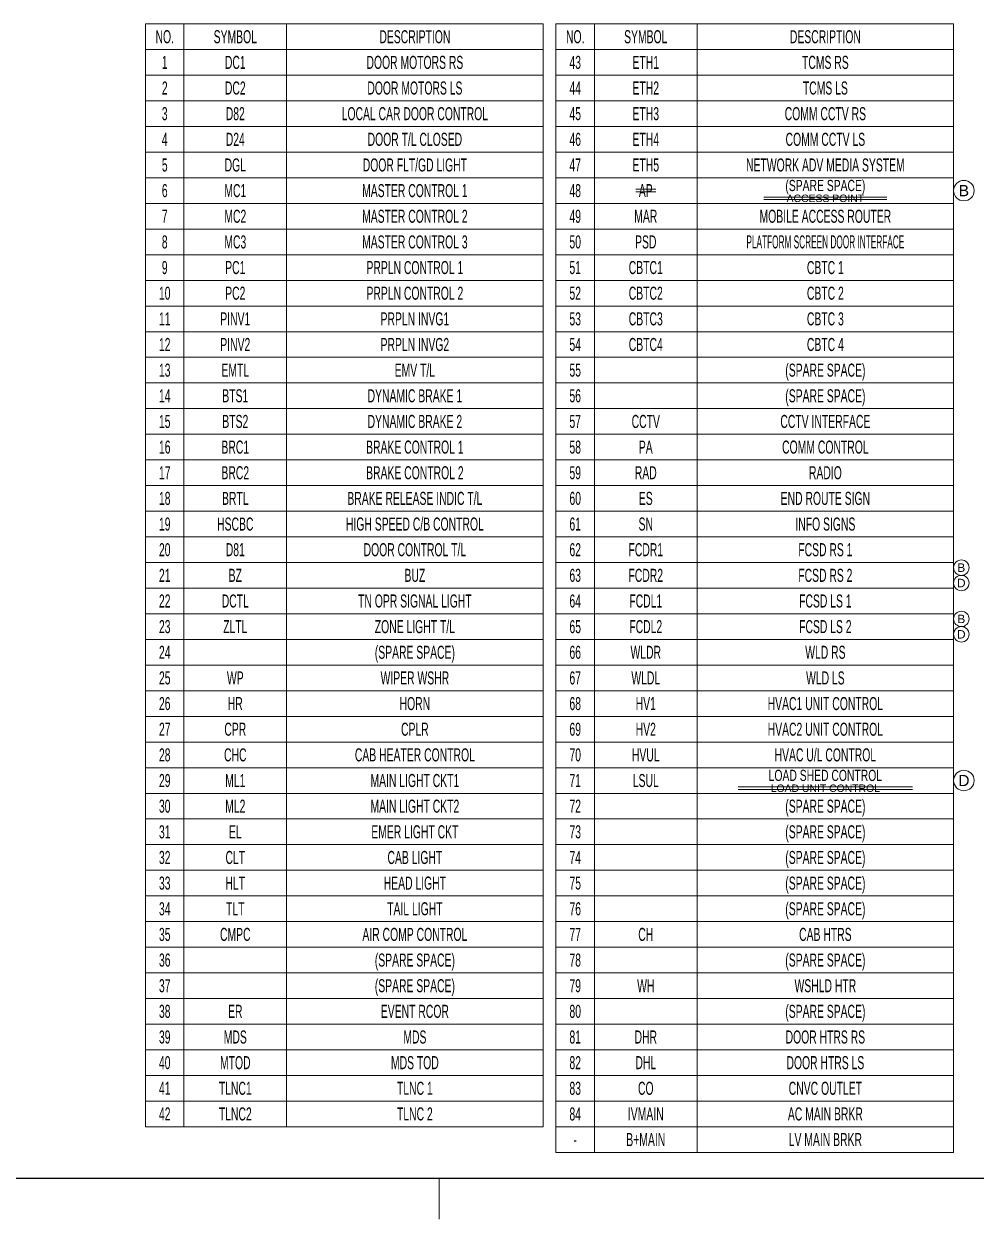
# Model space of a CAD drawing. Header units: millimetres. Extents: x 10 to 832, y 7 to 590.
# Drawn here: x 509.6 to 695.1, y 7 to 240 of the extents above; entities that cross this region are included whole.
import ezdxf
from ezdxf.enums import TextEntityAlignment as Align

# ---------------------------------------------------------------- set-up
doc = ezdxf.new("R2010")
doc.units = ezdxf.units.MM
for name, color, linetype in [('GR1_05', 7, 'Continuous'), ('図面枠B6M', 7, 'Continuous'), ('表題、部品表_01', 7, 'Continuous')]:
    doc.layers.add(name, color=color, linetype=linetype)
doc.styles.add('HG丸ｺﾞｼｯｸM-PRO', font='')
doc.styles.get('HG丸ｺﾞｼｯｸM-PRO').set_extended_font_data('HG丸ｺﾞｼｯｸM-PRO')

# ---------------------------------------------------------------- blocks, each defined once
blk = doc.blocks.new('BLKF023')
at = {"layer": '図面枠B6M', "color": 2, "linetype": 'Continuous', "lineweight": 25}
blk.add_line((9.5, 15), (831.5, 15), dxfattribs=at)
at = {"layer": '図面枠B6M', "color": 4, "linetype": 'Continuous', "lineweight": 13}
blk.add_line((590.5, 7), (590.5, 15), dxfattribs=at)
blk = doc.blocks.new('BLKF124')
at = {"layer": '表題、部品表_01', "color": 4, "linetype": 'Continuous', "lineweight": 13}
for p, q in [((613.25, 240), (690.75, 240)), ((613.25, 240), (613.25, 235)), ((620.75, 240), (620.75, 235)), ((640.75, 240), (640.75, 235)), ((690.75, 240), (690.75, 235)), ((613.25, 235), (690.75, 235))]:
    blk.add_line(p, q, dxfattribs=at)
blk = doc.blocks.new('BLKF125')
at = {"layer": '表題、部品表_01', "color": 4, "linetype": 'Continuous', "lineweight": 13}
for p, q in [((613.25, 235), (690.75, 235)), ((613.25, 235), (613.25, 230)), ((620.75, 235), (620.75, 230)), ((640.75, 235), (640.75, 230)), ((690.75, 235), (690.75, 230)), ((613.25, 230), (690.75, 230))]:
    blk.add_line(p, q, dxfattribs=at)
blk = doc.blocks.new('BLKF126')
at = {"layer": '表題、部品表_01', "color": 4, "linetype": 'Continuous', "lineweight": 13}
for p, q in [((613.25, 230), (690.75, 230)), ((613.25, 230), (613.25, 225)), ((620.75, 230), (620.75, 225)), ((640.75, 230), (640.75, 225)), ((690.75, 230), (690.75, 225)), ((613.25, 225), (690.75, 225))]:
    blk.add_line(p, q, dxfattribs=at)
blk = doc.blocks.new('BLKF127')
at = {"layer": '表題、部品表_01', "color": 4, "linetype": 'Continuous', "lineweight": 13}
for p, q in [((613.25, 225), (690.75, 225)), ((613.25, 225), (613.25, 220)), ((620.75, 225), (620.75, 220)), ((640.75, 225), (640.75, 220)), ((690.75, 225), (690.75, 220)), ((613.25, 220), (690.75, 220))]:
    blk.add_line(p, q, dxfattribs=at)
blk = doc.blocks.new('BLKF128')
at = {"layer": '表題、部品表_01', "color": 4, "linetype": 'Continuous', "lineweight": 13}
for p, q in [((613.25, 220), (690.75, 220)), ((613.25, 220), (613.25, 215)), ((620.75, 220), (620.75, 215)), ((640.75, 220), (640.75, 215)), ((690.75, 220), (690.75, 215)), ((613.25, 215), (690.75, 215))]:
    blk.add_line(p, q, dxfattribs=at)
blk = doc.blocks.new('BLKF129')
at = {"layer": '表題、部品表_01', "color": 4, "linetype": 'Continuous', "lineweight": 13}
for p, q in [((613.25, 215), (690.75, 215)), ((613.25, 215), (613.25, 210)), ((620.75, 215), (620.75, 210)), ((640.75, 215), (640.75, 210)), ((690.75, 215), (690.75, 210)), ((613.25, 210), (690.75, 210))]:
    blk.add_line(p, q, dxfattribs=at)
blk = doc.blocks.new('BLKF130')
at = {"layer": '表題、部品表_01', "color": 4, "linetype": 'Continuous', "lineweight": 13}
for p, q in [((613.25, 210), (690.75, 210)), ((613.25, 210), (613.25, 205)), ((620.75, 210), (620.75, 205)), ((640.75, 210), (640.75, 205)), ((690.75, 210), (690.75, 205)), ((613.25, 205), (690.75, 205))]:
    blk.add_line(p, q, dxfattribs=at)
blk = doc.blocks.new('BLKF131')
at = {"layer": '表題、部品表_01', "color": 4, "linetype": 'Continuous', "lineweight": 13}
for p, q in [((613.25, 205), (690.75, 205)), ((613.25, 205), (613.25, 200)), ((620.75, 205), (620.75, 200)), ((640.75, 205), (640.75, 200)), ((690.75, 205), (690.75, 200)), ((613.25, 200), (690.75, 200))]:
    blk.add_line(p, q, dxfattribs=at)
blk = doc.blocks.new('BLKF132')
at = {"layer": '表題、部品表_01', "color": 4, "linetype": 'Continuous', "lineweight": 13}
for p, q in [((613.25, 200), (690.75, 200)), ((613.25, 200), (613.25, 195)), ((620.75, 200), (620.75, 195)), ((640.75, 200), (640.75, 195)), ((690.75, 200), (690.75, 195)), ((613.25, 195), (690.75, 195))]:
    blk.add_line(p, q, dxfattribs=at)
blk = doc.blocks.new('BLKF133')
at = {"layer": '表題、部品表_01', "color": 4, "linetype": 'Continuous', "lineweight": 13}
for p, q in [((613.25, 195), (690.75, 195)), ((613.25, 195), (613.25, 190)), ((620.75, 195), (620.75, 190)), ((640.75, 195), (640.75, 190)), ((690.75, 195), (690.75, 190)), ((613.25, 190), (690.75, 190))]:
    blk.add_line(p, q, dxfattribs=at)
blk = doc.blocks.new('BLKF134')
at = {"layer": '表題、部品表_01', "color": 4, "linetype": 'Continuous', "lineweight": 13}
for p, q in [((613.25, 190), (690.75, 190)), ((613.25, 190), (613.25, 185)), ((620.75, 190), (620.75, 185)), ((640.75, 190), (640.75, 185)), ((690.75, 190), (690.75, 185)), ((613.25, 185), (690.75, 185))]:
    blk.add_line(p, q, dxfattribs=at)
blk = doc.blocks.new('BLKF135')
at = {"layer": '表題、部品表_01', "color": 4, "linetype": 'Continuous', "lineweight": 13}
for p, q in [((613.25, 185), (690.75, 185)), ((613.25, 185), (613.25, 180)), ((620.75, 185), (620.75, 180)), ((640.75, 185), (640.75, 180)), ((690.75, 185), (690.75, 180)), ((613.25, 180), (690.75, 180))]:
    blk.add_line(p, q, dxfattribs=at)
blk = doc.blocks.new('BLKF136')
at = {"layer": '表題、部品表_01', "color": 4, "linetype": 'Continuous', "lineweight": 13}
for p, q in [((613.25, 180), (690.75, 180)), ((613.25, 180), (613.25, 175)), ((620.75, 180), (620.75, 175)), ((640.75, 180), (640.75, 175)), ((690.75, 180), (690.75, 175)), ((613.25, 175), (690.75, 175))]:
    blk.add_line(p, q, dxfattribs=at)
blk = doc.blocks.new('BLKF137')
at = {"layer": '表題、部品表_01', "color": 4, "linetype": 'Continuous', "lineweight": 13}
for p, q in [((613.25, 175), (690.75, 175)), ((613.25, 175), (613.25, 170)), ((620.75, 175), (620.75, 170)), ((640.75, 175), (640.75, 170)), ((690.75, 175), (690.75, 170)), ((613.25, 170), (690.75, 170))]:
    blk.add_line(p, q, dxfattribs=at)
blk = doc.blocks.new('BLKF138')
at = {"layer": '表題、部品表_01', "color": 4, "linetype": 'Continuous', "lineweight": 13}
for p, q in [((613.25, 170), (690.75, 170)), ((613.25, 170), (613.25, 165)), ((620.75, 170), (620.75, 165)), ((640.75, 170), (640.75, 165)), ((690.75, 170), (690.75, 165)), ((613.25, 165), (690.75, 165))]:
    blk.add_line(p, q, dxfattribs=at)
blk = doc.blocks.new('BLKF139')
at = {"layer": '表題、部品表_01', "color": 4, "linetype": 'Continuous', "lineweight": 13}
for p, q in [((613.25, 165), (690.75, 165)), ((613.25, 165), (613.25, 160)), ((620.75, 165), (620.75, 160)), ((640.75, 165), (640.75, 160)), ((690.75, 165), (690.75, 160)), ((613.25, 160), (690.75, 160))]:
    blk.add_line(p, q, dxfattribs=at)
blk = doc.blocks.new('BLKF140')
at = {"layer": '表題、部品表_01', "color": 4, "linetype": 'Continuous', "lineweight": 13}
for p, q in [((613.25, 160), (690.75, 160)), ((613.25, 160), (613.25, 155)), ((620.75, 160), (620.75, 155)), ((640.75, 160), (640.75, 155)), ((690.75, 160), (690.75, 155)), ((613.25, 155), (690.75, 155))]:
    blk.add_line(p, q, dxfattribs=at)
blk = doc.blocks.new('BLKF141')
at = {"layer": '表題、部品表_01', "color": 4, "linetype": 'Continuous', "lineweight": 13}
for p, q in [((613.25, 155), (690.75, 155)), ((613.25, 155), (613.25, 150)), ((620.75, 155), (620.75, 150)), ((640.75, 155), (640.75, 150)), ((690.75, 155), (690.75, 150)), ((613.25, 150), (690.75, 150))]:
    blk.add_line(p, q, dxfattribs=at)
blk = doc.blocks.new('BLKF142')
at = {"layer": '表題、部品表_01', "color": 4, "linetype": 'Continuous', "lineweight": 13}
for p, q in [((613.25, 150), (690.75, 150)), ((613.25, 150), (613.25, 145)), ((620.75, 150), (620.75, 145)), ((640.75, 150), (640.75, 145)), ((690.75, 150), (690.75, 145)), ((613.25, 145), (690.75, 145))]:
    blk.add_line(p, q, dxfattribs=at)
blk = doc.blocks.new('BLKF143')
at = {"layer": '表題、部品表_01', "color": 4, "linetype": 'Continuous', "lineweight": 13}
for p, q in [((613.25, 145), (690.75, 145)), ((613.25, 145), (613.25, 140)), ((620.75, 145), (620.75, 140)), ((640.75, 145), (640.75, 140)), ((690.75, 145), (690.75, 140)), ((613.25, 140), (690.75, 140))]:
    blk.add_line(p, q, dxfattribs=at)
blk = doc.blocks.new('BLKF144')
at = {"layer": '表題、部品表_01', "color": 4, "linetype": 'Continuous', "lineweight": 13}
for p, q in [((613.25, 140), (690.75, 140)), ((613.25, 140), (613.25, 135)), ((620.75, 140), (620.75, 135)), ((640.75, 140), (640.75, 135)), ((690.75, 140), (690.75, 135)), ((613.25, 135), (690.75, 135))]:
    blk.add_line(p, q, dxfattribs=at)
blk = doc.blocks.new('BLKF145')
at = {"layer": '表題、部品表_01', "color": 4, "linetype": 'Continuous', "lineweight": 13}
for p, q in [((613.25, 135), (690.75, 135)), ((613.25, 135), (613.25, 130)), ((620.75, 135), (620.75, 130)), ((640.75, 135), (640.75, 130)), ((690.75, 135), (690.75, 130)), ((613.25, 130), (690.75, 130))]:
    blk.add_line(p, q, dxfattribs=at)
blk = doc.blocks.new('BLKF146')
at = {"layer": '表題、部品表_01', "color": 4, "linetype": 'Continuous', "lineweight": 13}
for p, q in [((613.25, 130), (690.75, 130)), ((613.25, 130), (613.25, 125)), ((620.75, 130), (620.75, 125)), ((640.75, 130), (640.75, 125)), ((690.75, 130), (690.75, 125)), ((613.25, 125), (690.75, 125))]:
    blk.add_line(p, q, dxfattribs=at)
blk = doc.blocks.new('BLKF147')
at = {"layer": '表題、部品表_01', "color": 4, "linetype": 'Continuous', "lineweight": 13}
for p, q in [((613.25, 125), (690.75, 125)), ((613.25, 125), (613.25, 120)), ((620.75, 125), (620.75, 120)), ((640.75, 125), (640.75, 120)), ((690.75, 125), (690.75, 120)), ((613.25, 120), (690.75, 120))]:
    blk.add_line(p, q, dxfattribs=at)
blk = doc.blocks.new('BLKF148')
at = {"layer": '表題、部品表_01', "color": 4, "linetype": 'Continuous', "lineweight": 13}
for p, q in [((613.25, 120), (690.75, 120)), ((613.25, 120), (613.25, 115)), ((620.75, 120), (620.75, 115)), ((640.75, 120), (640.75, 115)), ((690.75, 120), (690.75, 115)), ((613.25, 115), (690.75, 115))]:
    blk.add_line(p, q, dxfattribs=at)
blk = doc.blocks.new('BLKF149')
at = {"layer": '表題、部品表_01', "color": 4, "linetype": 'Continuous', "lineweight": 13}
for p, q in [((613.25, 115), (690.75, 115)), ((613.25, 115), (613.25, 110)), ((620.75, 115), (620.75, 110)), ((640.75, 115), (640.75, 110)), ((690.75, 115), (690.75, 110)), ((613.25, 110), (690.75, 110))]:
    blk.add_line(p, q, dxfattribs=at)
blk = doc.blocks.new('BLKF150')
at = {"layer": '表題、部品表_01', "color": 4, "linetype": 'Continuous', "lineweight": 13}
for p, q in [((613.25, 110), (690.75, 110)), ((613.25, 110), (613.25, 105)), ((620.75, 110), (620.75, 105)), ((640.75, 110), (640.75, 105)), ((690.75, 110), (690.75, 105)), ((613.25, 105), (690.75, 105))]:
    blk.add_line(p, q, dxfattribs=at)
blk = doc.blocks.new('BLKF151')
at = {"layer": '表題、部品表_01', "color": 4, "linetype": 'Continuous', "lineweight": 13}
for p, q in [((613.25, 105), (690.75, 105)), ((613.25, 105), (613.25, 100)), ((620.75, 105), (620.75, 100)), ((640.75, 105), (640.75, 100)), ((690.75, 105), (690.75, 100)), ((613.25, 100), (690.75, 100))]:
    blk.add_line(p, q, dxfattribs=at)
blk = doc.blocks.new('BLKF152')
at = {"layer": '表題、部品表_01', "color": 4, "linetype": 'Continuous', "lineweight": 13}
for p, q in [((613.25, 100), (690.75, 100)), ((613.25, 100), (613.25, 95)), ((620.75, 100), (620.75, 95)), ((640.75, 100), (640.75, 95)), ((690.75, 100), (690.75, 95)), ((613.25, 95), (690.75, 95))]:
    blk.add_line(p, q, dxfattribs=at)
blk = doc.blocks.new('BLKF153')
at = {"layer": '表題、部品表_01', "color": 4, "linetype": 'Continuous', "lineweight": 13}
for p, q in [((613.25, 95), (690.75, 95)), ((613.25, 95), (613.25, 90)), ((620.75, 95), (620.75, 90)), ((640.75, 95), (640.75, 90)), ((690.75, 95), (690.75, 90)), ((613.25, 90), (690.75, 90))]:
    blk.add_line(p, q, dxfattribs=at)
blk = doc.blocks.new('BLKF154')
at = {"layer": '表題、部品表_01', "color": 4, "linetype": 'Continuous', "lineweight": 13}
for p, q in [((613.25, 90), (690.75, 90)), ((613.25, 90), (613.25, 85)), ((620.75, 90), (620.75, 85)), ((640.75, 90), (640.75, 85)), ((690.75, 90), (690.75, 85)), ((613.25, 85), (690.75, 85))]:
    blk.add_line(p, q, dxfattribs=at)
blk = doc.blocks.new('BLKF155')
at = {"layer": '表題、部品表_01', "color": 4, "linetype": 'Continuous', "lineweight": 13}
for p, q in [((613.25, 85), (690.75, 85)), ((613.25, 85), (613.25, 80)), ((620.75, 85), (620.75, 80)), ((640.75, 85), (640.75, 80)), ((690.75, 85), (690.75, 80)), ((613.25, 80), (690.75, 80))]:
    blk.add_line(p, q, dxfattribs=at)
blk = doc.blocks.new('BLKF156')
at = {"layer": '表題、部品表_01', "color": 4, "linetype": 'Continuous', "lineweight": 13}
for p, q in [((613.25, 80), (690.75, 80)), ((613.25, 80), (613.25, 75)), ((620.75, 80), (620.75, 75)), ((640.75, 80), (640.75, 75)), ((690.75, 80), (690.75, 75)), ((613.25, 75), (690.75, 75))]:
    blk.add_line(p, q, dxfattribs=at)
blk = doc.blocks.new('BLKF157')
at = {"layer": '表題、部品表_01', "color": 4, "linetype": 'Continuous', "lineweight": 13}
for p, q in [((613.25, 75), (690.75, 75)), ((613.25, 75), (613.25, 70)), ((620.75, 75), (620.75, 70)), ((640.75, 75), (640.75, 70)), ((690.75, 75), (690.75, 70)), ((613.25, 70), (690.75, 70))]:
    blk.add_line(p, q, dxfattribs=at)
blk = doc.blocks.new('BLKF158')
at = {"layer": '表題、部品表_01', "color": 4, "linetype": 'Continuous', "lineweight": 13}
for p, q in [((613.25, 70), (690.75, 70)), ((613.25, 70), (613.25, 65)), ((620.75, 70), (620.75, 65)), ((640.75, 70), (640.75, 65)), ((690.75, 70), (690.75, 65)), ((613.25, 65), (690.75, 65))]:
    blk.add_line(p, q, dxfattribs=at)
blk = doc.blocks.new('BLKF159')
at = {"layer": '表題、部品表_01', "color": 4, "linetype": 'Continuous', "lineweight": 13}
for p, q in [((613.25, 65), (690.75, 65)), ((613.25, 65), (613.25, 60)), ((620.75, 65), (620.75, 60)), ((640.75, 65), (640.75, 60)), ((690.75, 65), (690.75, 60)), ((613.25, 60), (690.75, 60))]:
    blk.add_line(p, q, dxfattribs=at)
blk = doc.blocks.new('BLKF160')
at = {"layer": '表題、部品表_01', "color": 4, "linetype": 'Continuous', "lineweight": 13}
for p, q in [((613.25, 60), (690.75, 60)), ((613.25, 60), (613.25, 55)), ((620.75, 60), (620.75, 55)), ((640.75, 60), (640.75, 55)), ((690.75, 60), (690.75, 55)), ((613.25, 55), (690.75, 55))]:
    blk.add_line(p, q, dxfattribs=at)
blk = doc.blocks.new('BLKF161')
at = {"layer": '表題、部品表_01', "color": 4, "linetype": 'Continuous', "lineweight": 13}
for p, q in [((613.25, 55), (690.75, 55)), ((613.25, 55), (613.25, 50)), ((620.75, 55), (620.75, 50)), ((640.75, 55), (640.75, 50)), ((690.75, 55), (690.75, 50)), ((613.25, 50), (690.75, 50))]:
    blk.add_line(p, q, dxfattribs=at)
blk = doc.blocks.new('BLKF162')
at = {"layer": '表題、部品表_01', "color": 4, "linetype": 'Continuous', "lineweight": 13}
for p, q in [((613.25, 50), (690.75, 50)), ((613.25, 50), (613.25, 45)), ((620.75, 50), (620.75, 45)), ((640.75, 50), (640.75, 45)), ((690.75, 50), (690.75, 45)), ((613.25, 45), (690.75, 45))]:
    blk.add_line(p, q, dxfattribs=at)
blk = doc.blocks.new('BLKF163')
at = {"layer": '表題、部品表_01', "color": 4, "linetype": 'Continuous', "lineweight": 13}
for p, q in [((613.25, 45), (690.75, 45)), ((613.25, 45), (613.25, 40)), ((620.75, 45), (620.75, 40)), ((640.75, 45), (640.75, 40)), ((690.75, 45), (690.75, 40)), ((613.25, 40), (690.75, 40))]:
    blk.add_line(p, q, dxfattribs=at)
blk = doc.blocks.new('BLKF164')
at = {"layer": '表題、部品表_01', "color": 4, "linetype": 'Continuous', "lineweight": 13}
for p, q in [((613.25, 40), (690.75, 40)), ((613.25, 40), (613.25, 35)), ((620.75, 40), (620.75, 35)), ((640.75, 40), (640.75, 35)), ((690.75, 40), (690.75, 35)), ((613.25, 35), (690.75, 35))]:
    blk.add_line(p, q, dxfattribs=at)
blk = doc.blocks.new('BLKF165')
at = {"layer": '表題、部品表_01', "color": 4, "linetype": 'Continuous', "lineweight": 13}
for p, q in [((533.25, 240), (610.75, 240)), ((533.25, 240), (533.25, 235)), ((540.75, 240), (540.75, 235)), ((560.75, 240), (560.75, 235)), ((610.75, 240), (610.75, 235)), ((533.25, 235), (610.75, 235))]:
    blk.add_line(p, q, dxfattribs=at)
blk = doc.blocks.new('BLKF166')
at = {"layer": '表題、部品表_01', "color": 4, "linetype": 'Continuous', "lineweight": 13}
for p, q in [((533.25, 235), (610.75, 235)), ((533.25, 235), (533.25, 230)), ((540.75, 235), (540.75, 230)), ((560.75, 235), (560.75, 230)), ((610.75, 235), (610.75, 230)), ((533.25, 230), (610.75, 230))]:
    blk.add_line(p, q, dxfattribs=at)
blk = doc.blocks.new('BLKF167')
at = {"layer": '表題、部品表_01', "color": 4, "linetype": 'Continuous', "lineweight": 13}
for p, q in [((533.25, 230), (610.75, 230)), ((533.25, 230), (533.25, 225)), ((540.75, 230), (540.75, 225)), ((560.75, 230), (560.75, 225)), ((610.75, 230), (610.75, 225)), ((533.25, 225), (610.75, 225))]:
    blk.add_line(p, q, dxfattribs=at)
blk = doc.blocks.new('BLKF168')
at = {"layer": '表題、部品表_01', "color": 4, "linetype": 'Continuous', "lineweight": 13}
for p, q in [((533.25, 225), (610.75, 225)), ((533.25, 225), (533.25, 220)), ((540.75, 225), (540.75, 220)), ((560.75, 225), (560.75, 220)), ((610.75, 225), (610.75, 220)), ((533.25, 220), (610.75, 220))]:
    blk.add_line(p, q, dxfattribs=at)
blk = doc.blocks.new('BLKF169')
at = {"layer": '表題、部品表_01', "color": 4, "linetype": 'Continuous', "lineweight": 13}
for p, q in [((533.25, 220), (610.75, 220)), ((533.25, 220), (533.25, 215)), ((540.75, 220), (540.75, 215)), ((560.75, 220), (560.75, 215)), ((610.75, 220), (610.75, 215)), ((533.25, 215), (610.75, 215))]:
    blk.add_line(p, q, dxfattribs=at)
blk = doc.blocks.new('BLKF170')
at = {"layer": '表題、部品表_01', "color": 4, "linetype": 'Continuous', "lineweight": 13}
for p, q in [((533.25, 215), (610.75, 215)), ((533.25, 215), (533.25, 210)), ((540.75, 215), (540.75, 210)), ((560.75, 215), (560.75, 210)), ((610.75, 215), (610.75, 210)), ((533.25, 210), (610.75, 210))]:
    blk.add_line(p, q, dxfattribs=at)
blk = doc.blocks.new('BLKF171')
at = {"layer": '表題、部品表_01', "color": 4, "linetype": 'Continuous', "lineweight": 13}
for p, q in [((533.25, 210), (610.75, 210)), ((533.25, 210), (533.25, 205)), ((540.75, 210), (540.75, 205)), ((560.75, 210), (560.75, 205)), ((610.75, 210), (610.75, 205)), ((533.25, 205), (610.75, 205))]:
    blk.add_line(p, q, dxfattribs=at)
blk = doc.blocks.new('BLKF172')
at = {"layer": '表題、部品表_01', "color": 4, "linetype": 'Continuous', "lineweight": 13}
for p, q in [((533.25, 205), (610.75, 205)), ((533.25, 205), (533.25, 200)), ((540.75, 205), (540.75, 200)), ((560.75, 205), (560.75, 200)), ((610.75, 205), (610.75, 200)), ((533.25, 200), (610.75, 200))]:
    blk.add_line(p, q, dxfattribs=at)
blk = doc.blocks.new('BLKF173')
at = {"layer": '表題、部品表_01', "color": 4, "linetype": 'Continuous', "lineweight": 13}
for p, q in [((533.25, 200), (610.75, 200)), ((533.25, 200), (533.25, 195)), ((540.75, 200), (540.75, 195)), ((560.75, 200), (560.75, 195)), ((610.75, 200), (610.75, 195)), ((533.25, 195), (610.75, 195))]:
    blk.add_line(p, q, dxfattribs=at)
blk = doc.blocks.new('BLKF174')
at = {"layer": '表題、部品表_01', "color": 4, "linetype": 'Continuous', "lineweight": 13}
for p, q in [((533.25, 195), (610.75, 195)), ((533.25, 195), (533.25, 190)), ((540.75, 195), (540.75, 190)), ((560.75, 195), (560.75, 190)), ((610.75, 195), (610.75, 190)), ((533.25, 190), (610.75, 190))]:
    blk.add_line(p, q, dxfattribs=at)
blk = doc.blocks.new('BLKF175')
at = {"layer": '表題、部品表_01', "color": 4, "linetype": 'Continuous', "lineweight": 13}
for p, q in [((533.25, 190), (610.75, 190)), ((533.25, 190), (533.25, 185)), ((540.75, 190), (540.75, 185)), ((560.75, 190), (560.75, 185)), ((610.75, 190), (610.75, 185)), ((533.25, 185), (610.75, 185))]:
    blk.add_line(p, q, dxfattribs=at)
blk = doc.blocks.new('BLKF176')
at = {"layer": '表題、部品表_01', "color": 4, "linetype": 'Continuous', "lineweight": 13}
for p, q in [((533.25, 185), (610.75, 185)), ((533.25, 185), (533.25, 180)), ((540.75, 185), (540.75, 180)), ((560.75, 185), (560.75, 180)), ((610.75, 185), (610.75, 180)), ((533.25, 180), (610.75, 180))]:
    blk.add_line(p, q, dxfattribs=at)
blk = doc.blocks.new('BLKF177')
at = {"layer": '表題、部品表_01', "color": 4, "linetype": 'Continuous', "lineweight": 13}
for p, q in [((533.25, 180), (610.75, 180)), ((533.25, 180), (533.25, 175)), ((540.75, 180), (540.75, 175)), ((560.75, 180), (560.75, 175)), ((610.75, 180), (610.75, 175)), ((533.25, 175), (610.75, 175))]:
    blk.add_line(p, q, dxfattribs=at)
blk = doc.blocks.new('BLKF178')
at = {"layer": '表題、部品表_01', "color": 4, "linetype": 'Continuous', "lineweight": 13}
for p, q in [((533.25, 175), (610.75, 175)), ((533.25, 175), (533.25, 170)), ((540.75, 175), (540.75, 170)), ((560.75, 175), (560.75, 170)), ((610.75, 175), (610.75, 170)), ((533.25, 170), (610.75, 170))]:
    blk.add_line(p, q, dxfattribs=at)
blk = doc.blocks.new('BLKF179')
at = {"layer": '表題、部品表_01', "color": 4, "linetype": 'Continuous', "lineweight": 13}
for p, q in [((533.25, 170), (610.75, 170)), ((533.25, 170), (533.25, 165)), ((540.75, 170), (540.75, 165)), ((560.75, 170), (560.75, 165)), ((610.75, 170), (610.75, 165)), ((533.25, 165), (610.75, 165))]:
    blk.add_line(p, q, dxfattribs=at)
blk = doc.blocks.new('BLKF180')
at = {"layer": '表題、部品表_01', "color": 4, "linetype": 'Continuous', "lineweight": 13}
for p, q in [((533.25, 165), (610.75, 165)), ((533.25, 165), (533.25, 160)), ((540.75, 165), (540.75, 160)), ((560.75, 165), (560.75, 160)), ((610.75, 165), (610.75, 160)), ((533.25, 160), (610.75, 160))]:
    blk.add_line(p, q, dxfattribs=at)
blk = doc.blocks.new('BLKF181')
at = {"layer": '表題、部品表_01', "color": 4, "linetype": 'Continuous', "lineweight": 13}
for p, q in [((533.25, 160), (610.75, 160)), ((533.25, 160), (533.25, 155)), ((540.75, 160), (540.75, 155)), ((560.75, 160), (560.75, 155)), ((610.75, 160), (610.75, 155)), ((533.25, 155), (610.75, 155))]:
    blk.add_line(p, q, dxfattribs=at)
blk = doc.blocks.new('BLKF182')
at = {"layer": '表題、部品表_01', "color": 4, "linetype": 'Continuous', "lineweight": 13}
for p, q in [((533.25, 155), (610.75, 155)), ((533.25, 155), (533.25, 150)), ((540.75, 155), (540.75, 150)), ((560.75, 155), (560.75, 150)), ((610.75, 155), (610.75, 150)), ((533.25, 150), (610.75, 150))]:
    blk.add_line(p, q, dxfattribs=at)
blk = doc.blocks.new('BLKF183')
at = {"layer": '表題、部品表_01', "color": 4, "linetype": 'Continuous', "lineweight": 13}
for p, q in [((533.25, 150), (610.75, 150)), ((533.25, 150), (533.25, 145)), ((540.75, 150), (540.75, 145)), ((560.75, 150), (560.75, 145)), ((610.75, 150), (610.75, 145)), ((533.25, 145), (610.75, 145))]:
    blk.add_line(p, q, dxfattribs=at)
blk = doc.blocks.new('BLKF184')
at = {"layer": '表題、部品表_01', "color": 4, "linetype": 'Continuous', "lineweight": 13}
for p, q in [((533.25, 145), (610.75, 145)), ((533.25, 145), (533.25, 140)), ((540.75, 145), (540.75, 140)), ((560.75, 145), (560.75, 140)), ((610.75, 145), (610.75, 140)), ((533.25, 140), (610.75, 140))]:
    blk.add_line(p, q, dxfattribs=at)
blk = doc.blocks.new('BLKF185')
at = {"layer": '表題、部品表_01', "color": 4, "linetype": 'Continuous', "lineweight": 13}
for p, q in [((533.25, 140), (610.75, 140)), ((533.25, 140), (533.25, 135)), ((540.75, 140), (540.75, 135)), ((560.75, 140), (560.75, 135)), ((610.75, 140), (610.75, 135)), ((533.25, 135), (610.75, 135))]:
    blk.add_line(p, q, dxfattribs=at)
blk = doc.blocks.new('BLKF186')
at = {"layer": '表題、部品表_01', "color": 4, "linetype": 'Continuous', "lineweight": 13}
for p, q in [((533.25, 135), (610.75, 135)), ((533.25, 135), (533.25, 130)), ((540.75, 135), (540.75, 130)), ((560.75, 135), (560.75, 130)), ((610.75, 135), (610.75, 130)), ((533.25, 130), (610.75, 130))]:
    blk.add_line(p, q, dxfattribs=at)
blk = doc.blocks.new('BLKF187')
at = {"layer": '表題、部品表_01', "color": 4, "linetype": 'Continuous', "lineweight": 13}
for p, q in [((533.25, 130), (610.75, 130)), ((533.25, 130), (533.25, 125)), ((540.75, 130), (540.75, 125)), ((560.75, 130), (560.75, 125)), ((610.75, 130), (610.75, 125)), ((533.25, 125), (610.75, 125))]:
    blk.add_line(p, q, dxfattribs=at)
blk = doc.blocks.new('BLKF188')
at = {"layer": '表題、部品表_01', "color": 4, "linetype": 'Continuous', "lineweight": 13}
for p, q in [((533.25, 125), (610.75, 125)), ((533.25, 125), (533.25, 120)), ((540.75, 125), (540.75, 120)), ((560.75, 125), (560.75, 120)), ((610.75, 125), (610.75, 120)), ((533.25, 120), (610.75, 120))]:
    blk.add_line(p, q, dxfattribs=at)
blk = doc.blocks.new('BLKF189')
at = {"layer": '表題、部品表_01', "color": 4, "linetype": 'Continuous', "lineweight": 13}
for p, q in [((533.25, 120), (610.75, 120)), ((533.25, 120), (533.25, 115)), ((540.75, 120), (540.75, 115)), ((560.75, 120), (560.75, 115)), ((610.75, 120), (610.75, 115)), ((533.25, 115), (610.75, 115))]:
    blk.add_line(p, q, dxfattribs=at)
blk = doc.blocks.new('BLKF190')
at = {"layer": '表題、部品表_01', "color": 4, "linetype": 'Continuous', "lineweight": 13}
for p, q in [((533.25, 115), (610.75, 115)), ((533.25, 115), (533.25, 110)), ((540.75, 115), (540.75, 110)), ((560.75, 115), (560.75, 110)), ((610.75, 115), (610.75, 110)), ((533.25, 110), (610.75, 110))]:
    blk.add_line(p, q, dxfattribs=at)
blk = doc.blocks.new('BLKF191')
at = {"layer": '表題、部品表_01', "color": 4, "linetype": 'Continuous', "lineweight": 13}
for p, q in [((533.25, 110), (610.75, 110)), ((533.25, 110), (533.25, 105)), ((540.75, 110), (540.75, 105)), ((560.75, 110), (560.75, 105)), ((610.75, 110), (610.75, 105)), ((533.25, 105), (610.75, 105))]:
    blk.add_line(p, q, dxfattribs=at)
blk = doc.blocks.new('BLKF192')
at = {"layer": '表題、部品表_01', "color": 4, "linetype": 'Continuous', "lineweight": 13}
for p, q in [((533.25, 105), (610.75, 105)), ((533.25, 105), (533.25, 100)), ((540.75, 105), (540.75, 100)), ((560.75, 105), (560.75, 100)), ((610.75, 105), (610.75, 100)), ((533.25, 100), (610.75, 100))]:
    blk.add_line(p, q, dxfattribs=at)
blk = doc.blocks.new('BLKF193')
at = {"layer": '表題、部品表_01', "color": 4, "linetype": 'Continuous', "lineweight": 13}
for p, q in [((533.25, 100), (610.75, 100)), ((533.25, 100), (533.25, 95)), ((540.75, 100), (540.75, 95)), ((560.75, 100), (560.75, 95)), ((610.75, 100), (610.75, 95)), ((533.25, 95), (610.75, 95))]:
    blk.add_line(p, q, dxfattribs=at)
blk = doc.blocks.new('BLKF194')
at = {"layer": '表題、部品表_01', "color": 4, "linetype": 'Continuous', "lineweight": 13}
for p, q in [((533.25, 95), (610.75, 95)), ((533.25, 95), (533.25, 90)), ((540.75, 95), (540.75, 90)), ((560.75, 95), (560.75, 90)), ((610.75, 95), (610.75, 90)), ((533.25, 90), (610.75, 90))]:
    blk.add_line(p, q, dxfattribs=at)
blk = doc.blocks.new('BLKF195')
at = {"layer": '表題、部品表_01', "color": 4, "linetype": 'Continuous', "lineweight": 13}
for p, q in [((533.25, 90), (610.75, 90)), ((533.25, 90), (533.25, 85)), ((540.75, 90), (540.75, 85)), ((560.75, 90), (560.75, 85)), ((610.75, 90), (610.75, 85)), ((533.25, 85), (610.75, 85))]:
    blk.add_line(p, q, dxfattribs=at)
blk = doc.blocks.new('BLKF196')
at = {"layer": '表題、部品表_01', "color": 4, "linetype": 'Continuous', "lineweight": 13}
for p, q in [((533.25, 85), (610.75, 85)), ((533.25, 85), (533.25, 80)), ((540.75, 85), (540.75, 80)), ((560.75, 85), (560.75, 80)), ((610.75, 85), (610.75, 80)), ((533.25, 80), (610.75, 80))]:
    blk.add_line(p, q, dxfattribs=at)
blk = doc.blocks.new('BLKF197')
at = {"layer": '表題、部品表_01', "color": 4, "linetype": 'Continuous', "lineweight": 13}
for p, q in [((533.25, 80), (610.75, 80)), ((533.25, 80), (533.25, 75)), ((540.75, 80), (540.75, 75)), ((560.75, 80), (560.75, 75)), ((610.75, 80), (610.75, 75)), ((533.25, 75), (610.75, 75))]:
    blk.add_line(p, q, dxfattribs=at)
blk = doc.blocks.new('BLKF198')
at = {"layer": '表題、部品表_01', "color": 4, "linetype": 'Continuous', "lineweight": 13}
for p, q in [((533.25, 75), (610.75, 75)), ((533.25, 75), (533.25, 70)), ((540.75, 75), (540.75, 70)), ((560.75, 75), (560.75, 70)), ((610.75, 75), (610.75, 70)), ((533.25, 70), (610.75, 70))]:
    blk.add_line(p, q, dxfattribs=at)
blk = doc.blocks.new('BLKF199')
at = {"layer": '表題、部品表_01', "color": 4, "linetype": 'Continuous', "lineweight": 13}
for p, q in [((533.25, 70), (610.75, 70)), ((533.25, 70), (533.25, 65)), ((540.75, 70), (540.75, 65)), ((560.75, 70), (560.75, 65)), ((610.75, 70), (610.75, 65)), ((533.25, 65), (610.75, 65))]:
    blk.add_line(p, q, dxfattribs=at)
blk = doc.blocks.new('BLKF200')
at = {"layer": '表題、部品表_01', "color": 4, "linetype": 'Continuous', "lineweight": 13}
for p, q in [((533.25, 65), (610.75, 65)), ((533.25, 65), (533.25, 60)), ((540.75, 65), (540.75, 60)), ((560.75, 65), (560.75, 60)), ((610.75, 65), (610.75, 60)), ((533.25, 60), (610.75, 60))]:
    blk.add_line(p, q, dxfattribs=at)
blk = doc.blocks.new('BLKF201')
at = {"layer": '表題、部品表_01', "color": 4, "linetype": 'Continuous', "lineweight": 13}
for p, q in [((533.25, 60), (610.75, 60)), ((533.25, 60), (533.25, 55)), ((540.75, 60), (540.75, 55)), ((560.75, 60), (560.75, 55)), ((610.75, 60), (610.75, 55)), ((533.25, 55), (610.75, 55))]:
    blk.add_line(p, q, dxfattribs=at)
blk = doc.blocks.new('BLKF202')
at = {"layer": '表題、部品表_01', "color": 4, "linetype": 'Continuous', "lineweight": 13}
for p, q in [((533.25, 55), (610.75, 55)), ((533.25, 55), (533.25, 50)), ((540.75, 55), (540.75, 50)), ((560.75, 55), (560.75, 50)), ((610.75, 55), (610.75, 50)), ((533.25, 50), (610.75, 50))]:
    blk.add_line(p, q, dxfattribs=at)
blk = doc.blocks.new('BLKF203')
at = {"layer": '表題、部品表_01', "color": 4, "linetype": 'Continuous', "lineweight": 13}
for p, q in [((533.25, 50), (610.75, 50)), ((533.25, 50), (533.25, 45)), ((540.75, 50), (540.75, 45)), ((560.75, 50), (560.75, 45)), ((610.75, 50), (610.75, 45)), ((533.25, 45), (610.75, 45))]:
    blk.add_line(p, q, dxfattribs=at)
blk = doc.blocks.new('BLKF204')
at = {"layer": '表題、部品表_01', "color": 4, "linetype": 'Continuous', "lineweight": 13}
for p, q in [((533.25, 45), (610.75, 45)), ((533.25, 45), (533.25, 40)), ((540.75, 45), (540.75, 40)), ((560.75, 45), (560.75, 40)), ((610.75, 45), (610.75, 40)), ((533.25, 40), (610.75, 40))]:
    blk.add_line(p, q, dxfattribs=at)
blk = doc.blocks.new('BLKF205')
at = {"layer": '表題、部品表_01', "color": 4, "linetype": 'Continuous', "lineweight": 13}
for p, q in [((533.25, 40), (610.75, 40)), ((533.25, 40), (533.25, 35)), ((540.75, 40), (540.75, 35)), ((560.75, 40), (560.75, 35)), ((610.75, 40), (610.75, 35)), ((533.25, 35), (610.75, 35))]:
    blk.add_line(p, q, dxfattribs=at)
blk = doc.blocks.new('BLKF206')
at = {"layer": '表題、部品表_01', "color": 4, "linetype": 'Continuous', "lineweight": 13}
for p, q in [((613.25, 35), (690.75, 35)), ((613.25, 35), (613.25, 30)), ((620.75, 35), (620.75, 30)), ((640.75, 35), (640.75, 30)), ((690.75, 35), (690.75, 30)), ((613.25, 30), (690.75, 30))]:
    blk.add_line(p, q, dxfattribs=at)
blk = doc.blocks.new('BLKF207')
at = {"layer": '表題、部品表_01', "color": 4, "linetype": 'Continuous', "lineweight": 13}
for p, q in [((613.25, 30), (690.75, 30)), ((613.25, 30), (613.25, 25)), ((620.75, 30), (620.75, 25)), ((640.75, 30), (640.75, 25)), ((690.75, 30), (690.75, 25)), ((613.25, 25), (690.75, 25))]:
    blk.add_line(p, q, dxfattribs=at)
blk = doc.blocks.new('BLKF208')
at = {"layer": '表題、部品表_01', "color": 4, "linetype": 'Continuous', "lineweight": 13}
for p, q in [((533.25, 35), (610.75, 35)), ((533.25, 35), (533.25, 30)), ((540.75, 35), (540.75, 30)), ((560.75, 35), (560.75, 30)), ((610.75, 35), (610.75, 30)), ((533.25, 30), (610.75, 30))]:
    blk.add_line(p, q, dxfattribs=at)
blk = doc.blocks.new('BLKF209')
at = {"layer": '表題、部品表_01', "color": 4, "linetype": 'Continuous', "lineweight": 13}
for p, q in [((533.25, 30), (610.75, 30)), ((533.25, 30), (533.25, 25)), ((540.75, 30), (540.75, 25)), ((560.75, 30), (560.75, 25)), ((610.75, 30), (610.75, 25)), ((533.25, 25), (610.75, 25))]:
    blk.add_line(p, q, dxfattribs=at)
blk = doc.blocks.new('BLKF210')
at = {"layer": '表題、部品表_01', "color": 4, "linetype": 'Continuous', "lineweight": 13}
for p, q in [((613.25, 25), (690.75, 25)), ((613.25, 25), (613.25, 20)), ((620.75, 25), (620.75, 20)), ((640.75, 25), (640.75, 20)), ((690.75, 25), (690.75, 20)), ((613.25, 20), (690.75, 20))]:
    blk.add_line(p, q, dxfattribs=at)
blk = doc.blocks.new('BLKF370')
at = {"layer": 'GR1_05', "color": 4, "linetype": 'Continuous', "lineweight": 13}
blk.add_circle((692.75, 92.5), 2, dxfattribs=at)
at = {"layer": 'GR1_05', "color": 4, "linetype": 'Continuous', "lineweight": 13, "style": 'HG丸ｺﾞｼｯｸM-PRO', "width": 1.042833}
blk.add_text('D', height=2.18, dxfattribs=at).set_placement((692.75, 92.5), align=Align.MIDDLE_CENTER)
blk = doc.blocks.new('BLKF373')
at = {"layer": 'GR1_05', "color": 4, "linetype": 'Continuous', "lineweight": 13}
blk.add_circle((692.75, 207.5), 2, dxfattribs=at)
at = {"layer": 'GR1_05', "color": 4, "linetype": 'Continuous', "lineweight": 13, "style": 'HG丸ｺﾞｼｯｸM-PRO', "width": 1.04272}
blk.add_text('B', height=2.18, dxfattribs=at).set_placement((692.75, 207.5), align=Align.MIDDLE_CENTER)
blk = doc.blocks.new('BLKF374')
at = {"layer": 'GR1_05', "color": 4, "linetype": 'Continuous', "lineweight": 13}
blk.add_circle((692.25, 134), 1.5, dxfattribs=at)
at = {"layer": 'GR1_05', "color": 4, "linetype": 'Continuous', "lineweight": 13, "style": 'HG丸ｺﾞｼｯｸM-PRO', "width": 1.04272}
blk.add_text('B', height=1.64, dxfattribs=at).set_placement((692.25, 134), align=Align.MIDDLE_CENTER)
blk = doc.blocks.new('BLKF375')
at = {"layer": 'GR1_05', "color": 4, "linetype": 'Continuous', "lineweight": 13}
blk.add_circle((692.25, 124), 1.5, dxfattribs=at)
at = {"layer": 'GR1_05', "color": 4, "linetype": 'Continuous', "lineweight": 13, "style": 'HG丸ｺﾞｼｯｸM-PRO', "width": 1.04272}
blk.add_text('B', height=1.64, dxfattribs=at).set_placement((692.25, 124), align=Align.MIDDLE_CENTER)
blk = doc.blocks.new('BLKF376')
at = {"layer": 'GR1_05', "color": 4, "linetype": 'Continuous', "lineweight": 13}
blk.add_circle((692.25, 131), 1.5, dxfattribs=at)
at = {"layer": 'GR1_05', "color": 4, "linetype": 'Continuous', "lineweight": 13, "style": 'HG丸ｺﾞｼｯｸM-PRO', "width": 1.042833}
blk.add_text('D', height=1.64, dxfattribs=at).set_placement((692.25, 131), align=Align.MIDDLE_CENTER)
blk = doc.blocks.new('BLKF377')
at = {"layer": 'GR1_05', "color": 4, "linetype": 'Continuous', "lineweight": 13}
blk.add_circle((692.25, 121), 1.5, dxfattribs=at)
at = {"layer": 'GR1_05', "color": 4, "linetype": 'Continuous', "lineweight": 13, "style": 'HG丸ｺﾞｼｯｸM-PRO', "width": 1.042833}
blk.add_text('D', height=1.64, dxfattribs=at).set_placement((692.25, 121), align=Align.MIDDLE_CENTER)

msp = doc.modelspace()

# ---------------------------------------------------------------- linework, layer by layer
at = {"layer": 'GR1_05', "color": 4, "linetype": 'Continuous', "lineweight": 13}
for p, q in [((628.79, 207.75), (632.71, 207.75)), ((628.79, 207.25), (632.71, 207.25)), ((653.75, 206.25), (677.75, 206.25)), ((653.75, 205.75), (677.75, 205.75)), ((648.75, 91.25), (682.75, 91.25)), ((648.75, 90.75), (682.75, 90.75))]:
    msp.add_line(p, q, dxfattribs=at)

# ---------------------------------------------------------------- block references
for name in ['BLKF373', 'BLKF374', 'BLKF376', 'BLKF375', 'BLKF377', 'BLKF370']:
    msp.add_blockref(name, (0, 0), dxfattribs=at)
at = {"layer": '図面枠B6M', "color": 4, "linetype": 'Continuous', "lineweight": 13}
msp.add_blockref('BLKF023', (0, 0), dxfattribs=at)
at = {"layer": '表題、部品表_01', "color": 4, "linetype": 'Continuous', "lineweight": 13}
for name in ['BLKF165', 'BLKF124', 'BLKF166', 'BLKF125', 'BLKF167', 'BLKF126', 'BLKF168', 'BLKF127', 'BLKF169', 'BLKF128', 'BLKF170', 'BLKF129', 'BLKF171', 'BLKF130', 'BLKF172', 'BLKF131', 'BLKF173', 'BLKF132', 'BLKF174', 'BLKF133', 'BLKF175', 'BLKF134', 'BLKF176', 'BLKF135', 'BLKF177', 'BLKF136', 'BLKF178', 'BLKF137', 'BLKF179', 'BLKF138', 'BLKF180', 'BLKF139', 'BLKF181', 'BLKF140', 'BLKF182', 'BLKF141', 'BLKF183', 'BLKF142', 'BLKF184', 'BLKF143', 'BLKF185', 'BLKF144', 'BLKF186', 'BLKF145', 'BLKF187', 'BLKF146', 'BLKF188', 'BLKF147', 'BLKF189', 'BLKF148', 'BLKF190', 'BLKF149', 'BLKF191', 'BLKF150', 'BLKF192', 'BLKF151', 'BLKF193', 'BLKF152', 'BLKF194', 'BLKF153', 'BLKF195', 'BLKF154', 'BLKF196', 'BLKF155', 'BLKF197', 'BLKF156', 'BLKF198', 'BLKF157', 'BLKF199', 'BLKF158', 'BLKF200', 'BLKF159', 'BLKF201', 'BLKF160', 'BLKF202', 'BLKF161', 'BLKF203', 'BLKF162', 'BLKF204', 'BLKF163', 'BLKF205', 'BLKF164', 'BLKF208', 'BLKF206', 'BLKF209', 'BLKF207', 'BLKF210']:
    msp.add_blockref(name, (0, 0), dxfattribs=at)

# ---------------------------------------------------------------- texts
at = {"layer": 'GR1_05', "color": 3, "linetype": 'Continuous', "lineweight": 35, "style": 'HG丸ｺﾞｼｯｸM-PRO'}
for s, height, width, p in [('AP', 2.545, 0.593225, (630.75, 207.5)), ('ACCESS POINT', 1.4545, 1.042459, (665.75, 206)), ('LOAD UNIT CONTROL', 1.4545, 1.042428, (665.75, 91))]:
    msp.add_text(s, height=height, dxfattribs=dict(at, width=width)).set_placement(p, align=Align.MIDDLE_CENTER)
at = {"layer": '表題、部品表_01', "color": 3, "linetype": 'Continuous', "lineweight": 35, "style": 'HG丸ｺﾞｼｯｸM-PRO'}
for s, height, width, p in [('NO.', 2.545, 0.594594, (537, 237.5)), ('SYMBOL', 2.545, 0.594925, (550.75, 237.5)), ('DESCRIPTION', 2.5455, 0.594784, (585.75, 237.5)), ('NO.', 2.545, 0.594594, (617, 237.5)), ('SYMBOL', 2.545, 0.594925, (630.75, 237.5)), ('DESCRIPTION', 2.5455, 0.594784, (665.75, 237.5)), ('1', 2.55, 0.592521, (537, 232.5)), ('DC1', 2.545, 0.593095, (550.75, 232.5)), ('DOOR MOTORS RS', 2.5455, 0.593698, (585.75, 232.5)), ('43', 2.545, 0.592521, (617, 232.5)), ('ETH1', 2.545, 0.595116, (630.75, 232.5)), ('TCMS RS', 2.545, 0.594312, (665.75, 232.5)), ('2', 2.55, 0.592521, (537, 227.5)), ('DC2', 2.545, 0.593095, (550.75, 227.5)), ('DOOR MOTORS LS', 2.5455, 0.593718, (585.75, 227.5)), ('44', 2.545, 0.592521, (617, 227.5)), ('ETH2', 2.545, 0.595116, (630.75, 227.5)), ('TCMS LS', 2.545, 0.594363, (665.75, 227.5)), ('3', 2.55, 0.592521, (537, 222.5)), ('D82', 2.545, 0.592439, (550.75, 222.5)), ('LOCAL CAR DOOR CONTROL', 2.5455, 0.593523, (585.75, 222.5)), ('45', 2.545, 0.592521, (617, 222.5)), ('ETH3', 2.545, 0.595116, (630.75, 222.5)), ('COMM CCTV RS', 2.5455, 0.594392, (665.75, 222.5)), ('4', 2.55, 0.592521, (537, 217.5)), ('D24', 2.545, 0.592439, (550.75, 217.5)), ('DOOR T/L CLOSED', 2.5455, 0.593607, (585.75, 217.5)), ('46', 2.545, 0.592521, (617, 217.5)), ('ETH4', 2.545, 0.595116, (630.75, 217.5)), ('COMM CCTV LS', 2.5455, 0.594422, (665.75, 217.5)), ('5', 2.55, 0.592521, (537, 212.5)), ('DGL', 2.545, 0.592636, (550.75, 212.5)), ('DOOR FLT/GD LIGHT', 2.5455, 0.593298, (585.75, 212.5)), ('47', 2.545, 0.592521, (617, 212.5)), ('ETH5', 2.545, 0.595116, (630.75, 212.5)), ('NETWORK ADV MEDIA SYSTEM', 2.5455, 0.594445, (665.75, 212.5)), ('(SPARE SPACE)', 2.1818, 0.691706, (665.75, 208.5)), ('6', 2.55, 0.592521, (537, 207.5)), ('MC1', 2.545, 0.594568, (550.75, 207.5)), ('MASTER CONTROL 1', 2.5455, 0.594089, (585.75, 207.5)), ('48', 2.545, 0.592521, (617, 207.5)), ('7', 2.55, 0.592521, (537, 202.5)), ('MC2', 2.545, 0.594568, (550.75, 202.5)), ('MASTER CONTROL 2', 2.5455, 0.594089, (585.75, 202.5)), ('49', 2.545, 0.592521, (617, 202.5)), ('MAR', 2.545, 0.59441, (630.75, 202.5)), ('MOBILE ACCESS ROUTER', 2.5455, 0.59485, (665.75, 202.5)), ('8', 2.55, 0.592521, (537, 197.5)), ('MC3', 2.545, 0.594568, (550.75, 197.5)), ('MASTER CONTROL 3', 2.5455, 0.594089, (585.75, 197.5)), ('50', 2.545, 0.592521, (617, 197.5)), ('PSD', 2.545, 0.59334, (630.75, 197.5)), ('PLATFORM SCREEN DOOR INTERFACE', 2.5455, 0.472994, (665.75, 197.5)), ('9', 2.55, 0.592521, (537, 192.5)), ('PC1', 2.545, 0.59334, (550.75, 192.5)), ('PRPLN CONTROL 1', 2.5455, 0.593612, (585.75, 192.5)), ('51', 2.545, 0.592521, (617, 192.5)), ('CBTC1', 2.545, 0.594634, (630.75, 192.5)), ('CBTC 1', 2.545, 0.594148, (665.75, 192.5)), ('10', 2.545, 0.592521, (537, 187.5)), ('PC2', 2.545, 0.59334, (550.75, 187.5)), ('PRPLN CONTROL 2', 2.5455, 0.593612, (585.75, 187.5)), ('52', 2.545, 0.592521, (617, 187.5)), ('CBTC2', 2.545, 0.594634, (630.75, 187.5)), ('CBTC 2', 2.545, 0.594148, (665.75, 187.5)), ('11', 2.545, 0.592521, (537, 182.5)), ('PINV1', 2.545, 0.59486, (550.75, 182.5)), ('PRPLN INVG1', 2.5455, 0.593959, (585.75, 182.5)), ('53', 2.545, 0.592521, (617, 182.5)), ('CBTC3', 2.545, 0.594634, (630.75, 182.5)), ('CBTC 3', 2.545, 0.594148, (665.75, 182.5)), ('12', 2.545, 0.592521, (537, 177.5)), ('PINV2', 2.545, 0.59486, (550.75, 177.5)), ('PRPLN INVG2', 2.5455, 0.593959, (585.75, 177.5)), ('54', 2.545, 0.592521, (617, 177.5)), ('CBTC4', 2.545, 0.594634, (630.75, 177.5)), ('CBTC 4', 2.545, 0.594148, (665.75, 177.5)), ('13', 2.545, 0.592521, (537, 172.5)), ('EMTL', 2.545, 0.595429, (550.75, 172.5)), ('EMV T/L', 2.545, 0.594841, (585.75, 172.5)), ('55', 2.545, 0.592521, (617, 172.5)), ('(SPARE SPACE)', 2.5455, 0.593787, (665.75, 172.5)), ('14', 2.545, 0.592521, (537, 167.5)), ('BTS1', 2.545, 0.594786, (550.75, 167.5)), ('DYNAMIC BRAKE 1', 2.5455, 0.594195, (585.75, 167.5)), ('56', 2.545, 0.592521, (617, 167.5)), ('(SPARE SPACE)', 2.5455, 0.593787, (665.75, 167.5)), ('15', 2.545, 0.592521, (537, 162.5)), ('BTS2', 2.545, 0.594786, (550.75, 162.5)), ('DYNAMIC BRAKE 2', 2.5455, 0.594195, (585.75, 162.5)), ('57', 2.545, 0.592521, (617, 162.5)), ('CCTV', 2.545, 0.59475, (630.75, 162.5)), ('CCTV INTERFACE', 2.5455, 0.594707, (665.75, 162.5)), ('16', 2.545, 0.592521, (537, 157.5)), ('BRC1', 2.545, 0.594381, (550.75, 157.5)), ('BRAKE CONTROL 1', 2.5455, 0.594013, (585.75, 157.5)), ('58', 2.545, 0.592521, (617, 157.5)), ('PA', 2.545, 0.593225, (630.75, 157.5)), ('COMM CONTROL', 2.5455, 0.59447, (665.75, 157.5)), ('BRC2', 2.545, 0.594381, (550.75, 152.5)), ('BRAKE CONTROL 2', 2.5455, 0.594013, (585.75, 152.5)), ('59', 2.545, 0.592521, (617, 152.5)), ('RADIO', 2.545, 0.593723, (665.75, 152.5)), ('17', 2.545, 0.592521, (537, 152.5)), ('RAD', 2.545, 0.592947, (630.75, 152.5)), ('18', 2.545, 0.592521, (537, 147.5)), ('BRTL', 2.545, 0.594576, (550.75, 147.5)), ('BRAKE RELEASE INDIC T/L', 2.5455, 0.594541, (585.75, 147.5)), ('60', 2.545, 0.592521, (617, 147.5)), ('ES', 2.545, 0.596148, (630.75, 147.5)), ('END ROUTE SIGN', 2.5455, 0.59461, (665.75, 147.5)), ('19', 2.545, 0.592521, (537, 142.5)), ('HSCBC', 2.545, 0.595493, (550.75, 142.5)), ('HIGH SPEED C/B CONTROL', 2.5455, 0.594416, (585.75, 142.5)), ('61', 2.545, 0.592521, (617, 142.5)), ('SN', 2.545, 0.595606, (630.75, 142.5)), ('INFO SIGNS', 2.545, 0.594574, (665.75, 142.5)), ('20', 2.545, 0.592521, (537, 137.5)), ('D81', 2.545, 0.592439, (550.75, 137.5)), ('DOOR CONTROL T/L', 2.5455, 0.593618, (585.75, 137.5)), ('62', 2.545, 0.592521, (617, 137.5)), ('FCDR1', 2.545, 0.592899, (630.75, 137.5)), ('FCSD RS 1', 2.545, 0.592904, (665.75, 137.5)), ('21', 2.545, 0.592521, (537, 132.5)), ('BZ', 2.545, 0.5971, (550.75, 132.5)), ('BUZ', 2.545, 0.596788, (585.75, 132.5)), ('63', 2.545, 0.592521, (617, 132.5)), ('FCDR2', 2.545, 0.592899, (630.75, 132.5)), ('FCSD RS 2', 2.545, 0.592904, (665.75, 132.5)), ('22', 2.545, 0.592521, (537, 127.5)), ('DCTL', 2.545, 0.593582, (550.75, 127.5)), ('TN OPR SIGNAL LIGHT', 2.5455, 0.593903, (585.75, 127.5)), ('64', 2.545, 0.592521, (617, 127.5)), ('FCDL1', 2.545, 0.592935, (630.75, 127.5)), ('FCSD LS 1', 2.545, 0.592927, (665.75, 127.5)), ('23', 2.545, 0.592521, (537, 122.5)), ('ZLTL', 2.545, 0.594471, (550.75, 122.5)), ('ZONE LIGHT T/L', 2.5455, 0.594479, (585.75, 122.5)), ('65', 2.545, 0.592521, (617, 122.5)), ('FCDL2', 2.545, 0.592935, (630.75, 122.5)), ('FCSD LS 2', 2.545, 0.592927, (665.75, 122.5)), ('(SPARE SPACE)', 2.5455, 0.593787, (585.75, 117.5)), ('24', 2.545, 0.592521, (537, 117.5)), ('66', 2.545, 0.592521, (617, 117.5)), ('WLDR', 2.545, 0.593356, (630.75, 117.5)), ('WLD RS', 2.545, 0.593245, (665.75, 117.5)), ('25', 2.545, 0.592521, (537, 112.5)), ('WP', 2.545, 0.593826, (550.75, 112.5)), ('WIPER WSHR', 2.545, 0.594488, (585.75, 112.5)), ('67', 2.545, 0.592521, (617, 112.5)), ('WLDL', 2.545, 0.593411, (630.75, 112.5)), ('WLD LS', 2.545, 0.593284, (665.75, 112.5)), ('26', 2.545, 0.592521, (537, 107.5)), ('HR', 2.545, 0.594741, (550.75, 107.5)), ('HORN', 2.545, 0.594948, (585.75, 107.5)), ('68', 2.545, 0.592521, (617, 107.5)), ('HV1', 2.545, 0.594883, (630.75, 107.5)), ('HVAC1 UNIT CONTROL', 2.5455, 0.594413, (665.75, 107.5)), ('27', 2.545, 0.592521, (537, 102.5)), ('CPR', 2.545, 0.593532, (550.75, 102.5)), ('CPLR', 2.545, 0.593483, (585.75, 102.5)), ('69', 2.545, 0.592521, (617, 102.5)), ('HV2', 2.545, 0.594883, (630.75, 102.5)), ('HVAC2 UNIT CONTROL', 2.5455, 0.594413, (665.75, 102.5)), ('28', 2.545, 0.592521, (537, 97.5)), ('CHC', 2.545, 0.595073, (550.75, 97.5)), ('CAB HEATER CONTROL', 2.5455, 0.594468, (585.75, 97.5)), ('70', 2.545, 0.592521, (617, 97.5)), ('HVUL', 2.545, 0.595474, (630.75, 97.5)), ('HVAC U/L CONTROL', 2.5455, 0.594212, (665.75, 97.5)), ('29', 2.545, 0.592521, (537, 92.5)), ('ML1', 2.545, 0.594249, (550.75, 92.5)), ('MAIN LIGHT CKT1', 2.5455, 0.594225, (585.75, 92.5)), ('71', 2.545, 0.592521, (617, 92.5)), ('LSUL', 2.545, 0.594554, (630.75, 92.5)), ('LOAD SHED CONTROL', 2.1818, 0.692193, (665.75, 93.5)), ('30', 2.545, 0.592521, (537, 87.5)), ('ML2', 2.545, 0.594249, (550.75, 87.5)), ('MAIN LIGHT CKT2', 2.5455, 0.594225, (585.75, 87.5)), ('72', 2.545, 0.592521, (617, 87.5)), ('(SPARE SPACE)', 2.5455, 0.593787, (665.75, 87.5)), ('(SPARE SPACE)', 2.5455, 0.593787, (665.75, 82.5)), ('31', 2.545, 0.592521, (537, 82.5)), ('EL', 2.545, 0.595445, (550.75, 82.5)), ('EMER LIGHT CKT', 2.5455, 0.594492, (585.75, 82.5)), ('73', 2.545, 0.592521, (617, 82.5)), ('32', 2.545, 0.592521, (537, 77.5)), ('CLT', 2.545, 0.594064, (550.75, 77.5)), ('CAB LIGHT', 2.545, 0.594413, (585.75, 77.5)), ('74', 2.545, 0.592521, (617, 77.5)), ('(SPARE SPACE)', 2.5455, 0.593787, (665.75, 77.5)), ('33', 2.545, 0.592521, (537, 72.5)), ('HLT', 2.545, 0.594723, (550.75, 72.5)), ('HEAD LIGHT', 2.545, 0.594352, (585.75, 72.5)), ('75', 2.545, 0.592521, (617, 72.5)), ('(SPARE SPACE)', 2.5455, 0.593787, (665.75, 72.5)), ('34', 2.545, 0.592521, (537, 67.5)), ('TLT', 2.545, 0.593993, (550.75, 67.5)), ('TAIL LIGHT', 2.545, 0.594129, (585.75, 67.5)), ('76', 2.545, 0.592521, (617, 67.5)), ('(SPARE SPACE)', 2.5455, 0.593787, (665.75, 67.5)), ('35', 2.545, 0.592521, (537, 62.5)), ('CMPC', 2.545, 0.594661, (550.75, 62.5)), ('AIR COMP CONTROL', 2.5455, 0.594002, (585.75, 62.5)), ('77', 2.545, 0.592521, (617, 62.5)), ('CH', 2.545, 0.595369, (630.75, 62.5)), ('CAB HTRS', 2.545, 0.594475, (665.75, 62.5)), ('36', 2.545, 0.592521, (537, 57.5)), ('(SPARE SPACE)', 2.5455, 0.593787, (585.75, 57.5)), ('78', 2.545, 0.592521, (617, 57.5)), ('(SPARE SPACE)', 2.5455, 0.593787, (665.75, 57.5)), ('37', 2.545, 0.592521, (537, 52.5)), ('(SPARE SPACE)', 2.5455, 0.593787, (585.75, 52.5)), ('79', 2.545, 0.592521, (617, 52.5)), ('WH', 2.545, 0.595268, (630.75, 52.5)), ('WSHLD HTR', 2.545, 0.594101, (665.75, 52.5)), ('38', 2.545, 0.592521, (537, 47.5)), ('ER', 2.545, 0.595206, (550.75, 47.5)), ('EVENT RCOR', 2.545, 0.594768, (585.75, 47.5)), ('80', 2.545, 0.592521, (617, 47.5)), ('(SPARE SPACE)', 2.5455, 0.593787, (665.75, 47.5)), ('39', 2.545, 0.592521, (537, 42.5)), ('MDS', 2.545, 0.594568, (550.75, 42.5)), ('MDS', 2.545, 0.594568, (585.75, 42.5)), ('81', 2.545, 0.592521, (617, 42.5)), ('DHR', 2.545, 0.593902, (630.75, 42.5)), ('DOOR HTRS RS', 2.5455, 0.59358, (665.75, 42.5)), ('40', 2.545, 0.592521, (537, 37.5)), ('MTOD', 2.545, 0.594312, (550.75, 37.5)), ('MDS TOD', 2.545, 0.59371, (585.75, 37.5)), ('82', 2.545, 0.592521, (617, 37.5)), ('DHL', 2.545, 0.593997, (630.75, 37.5)), ('DOOR HTRS LS', 2.5455, 0.593603, (665.75, 37.5)), ('41', 2.545, 0.592521, (537, 32.5)), ('TLNC1', 2.545, 0.59423, (550.75, 32.5)), ('TLNC 1', 2.545, 0.593769, (585.75, 32.5)), ('83', 2.545, 0.592521, (617, 32.5)), ('CO', 2.545, 0.59427, (630.75, 32.5)), ('CNVC OUTLET', 2.5455, 0.594803, (665.75, 32.5)), ('42', 2.545, 0.592521, (537, 27.5)), ('TLNC2', 2.545, 0.59423, (550.75, 27.5)), ('TLNC 2', 2.545, 0.593769, (585.75, 27.5)), ('84', 2.545, 0.592521, (617, 27.5)), ('IVMAIN', 2.545, 0.59607, (630.75, 27.5)), ('AC MAIN BRKR', 2.5455, 0.594259, (665.75, 27.5)), ('B+MAIN', 2.545, 0.595884, (630.75, 22.5)), ('LV MAIN BRKR', 2.5455, 0.594391, (665.75, 22.5)), ('-', 2.55, 0.594076, (617, 22.5))]:
    msp.add_text(s, height=height, dxfattribs=dict(at, width=width)).set_placement(p, align=Align.MIDDLE_CENTER)

doc.saveas('drawing.dxf')
